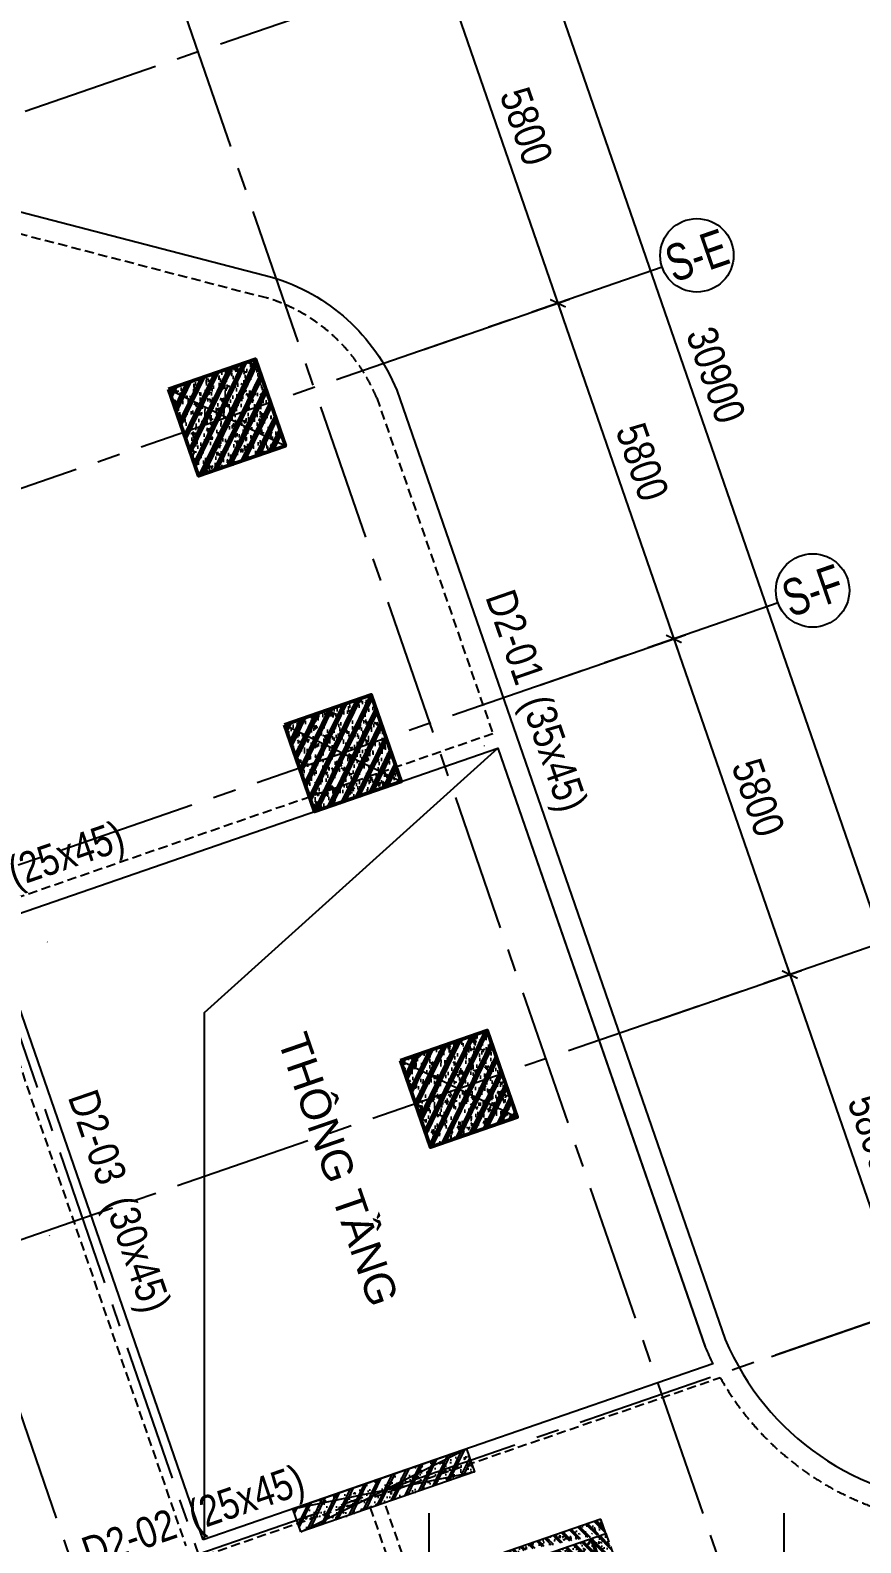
# Model space of a CAD drawing. Header units: millimetres. Extents: x -340714 to 2967022, y -655653 to 62.
# Drawn here: x 1122412 to 1135972, y -313476 to -288770 of the extents above; entities that cross this region are included whole.
import ezdxf
from ezdxf.enums import TextEntityAlignment as Align

# ---------------------------------------------------------------- set-up
doc = ezdxf.new("R2010")
doc.units = ezdxf.units.MM
doc.header["$LTSCALE"] = 100
doc.header["$PDMODE"] = 32
doc.header["$PDSIZE"] = 2.5
doc.linetypes.add('CENTER2', pattern=[1.125, 0.75, -0.125, 0.125, -0.125])
doc.linetypes.add('DASHED', pattern=[4.5, 3, -1.5])
for name, color, linetype in [('A-GLAZ', 135, 'Continuous'), ('ccu11-Khuat', 9, 'DASHED'), ('ccu11-Manh', 8, 'Continuous'), ('ccu11-Thay', 7, 'Continuous'), ('ccu12-Hatch', 250, 'Continuous'), ('ccu12-Text', 31, 'Continuous'), ('ccu12-Truc', 13, 'CENTER2'), ('KC2-DIM', 251, 'Continuous'), ('KT-Dim', 8, 'Continuous'), ('xref.asix of  podium$0$xref.asix of  podium$0$Xref_ST_MBDV Cot vach 30.7.2022$0$KT-Net cot vach', 6, 'Continuous'), ('Xref_ST_MBDV Cot vach 30.7.2022$0$KT-Net cot vach', 6, 'Continuous'), ('Xref_ST_MBDV Cot vach 30.7.2022|Xref_ST_MBDV Cot vach 30.7.2022|Xref_ST_MBDV Cot vach 30.7.2022|Xref_ST_MBDV Cot vach 30.7.2022|A-GRID-SYM', 50, 'Continuous'), ('Xref_ST_MBDV Cot vach 30.7.2022|Xref_ST_MBDV Cot vach 30.7.2022|Xref_ST_MBDV Cot vach 30.7.2022|Xref_ST_MBDV Cot vach 30.7.2022|KC-Betong', 6, 'Continuous')]:
    doc.layers.add(name, color=color, linetype=linetype)
for name, color, linetype, lineweight in [('ccu12-Tencaukien', 9, 'Continuous', 15), ('KT-Net cot vach', 6, 'Continuous', 50), ('ST_MBDV Cot vach 220805$0$Xref_ST_MBDV Cot vach 30.7.2022$0$KT-Net cot vach', 6, 'Continuous', 50)]:
    doc.layers.add(name, color=color, linetype=linetype, lineweight=lineweight)
doc.styles.add('Arial', font='arial.ttf', dxfattribs={"width": 0.7})
doc.styles.add('Arial Narrow', font='ARIALN.TTF')
doc.styles.add('HBA-Text', font='GOTHIC.TTF')
doc.dimstyles.new('ccu12-200', dxfattribs={"dimscale": 200, "dimtxt": 2.5, "dimasz": 1, "dimexe": 1, "dimexo": 2, "dimgap": 1, "dimtad": 1, "dimdec": 0, "dimrnd": 5, "dimdsep": 46, "dimtxsty": 'Arial Narrow', "dimblk": 'ARCHTICK', "dimcen": -1, "dimdle": 1, "dimclrd": 256, "dimclre": 256, "dimclrt": 3, "dimadec": 0, "dimazin": 2, "dimtfac": 0.1, "dimtdec": 0, "dimtmove": 0, "dimatfit": 1, "dimldrblk": 'ARCHTICK', "dimfxl": 1, "dimtvp": 0.8333333333333334, "dimtolj": 1, "dimtzin": 12, "dimarcsym": 0})

# ---------------------------------------------------------------- blocks, each defined once
blk = doc.blocks.new('_ARCHTICK')
at = {"color": 0, "linetype": 'ByBlock', "const_width": 0.15}
blk.add_lwpolyline([(-0.5, -0.5), (0.5, 0.5)], dxfattribs=at)
blk = doc.blocks.new('*D1048')
at = {"layer": 'Defpoints', "color": 0, "transparency": 16777216}
for p in [(369540.1568463369, -50987.29101526499), (374001.6793293455, -55582.90048880671), (371432.2993522154, -56469.97258824774, -0.001541574509502541)]:
    blk.add_point(p, dxfattribs=at)
at = {"layer": 'KT-Dim', "lineweight": -2, "transparency": 16777216}
for p, q in [((369918.2570784424, -50856.75284275699), (372297.9259439127, -50035.17803667279)), ((372043.606741606, -49911.39700687397), (374066.9484155995, -55771.95060485942)), ((371810.3995843211, -56339.43441573973), (374190.7294453983, -55517.63140255265))]:
    blk.add_line(p, q, dxfattribs=at)
at = {"layer": 'KT-Dim', "lineweight": -2, "transparency": 16777216, "xscale": 200, "yscale": 200, "zscale": 200}
for p, rotation in [((372108.8758278599, -50100.44712292677), 109.0471074728855), ((374001.6793293455, -55582.90048880663), 289.0471074728856)]:
    blk.add_blockref('_ARCHTICK', p, dxfattribs=dict(at, rotation=rotation))
at = {"layer": 'KT-Dim', "color": 3, "transparency": 16777216, "insert": (373485.637401111, -52693.09313867637), "char_height": 500, "attachment_point": 5, "rotation": 289.04710747288556, "style": 'Arial Narrow'}
blk.add_mtext('\\A1;5800', dxfattribs=at)
blk = doc.blocks.new('*D1049')
at = {"layer": 'Defpoints', "color": 0, "transparency": 16777216}
for p in [(367648.0184263776, -45504.6080316184, -0.001541574509499016), (372109.5395214034, -50100.21798436528), (369540.1611836329, -50987.28951782151)]:
    blk.add_point(p, dxfattribs=at)
at = {"layer": 'KT-Dim', "lineweight": -2, "transparency": 16777216}
for p, q in [((370151.4669336615, -44428.71450242582), (372174.8086076574, -50289.26810041799)), ((368026.1186584832, -45374.0698591104), (370405.7861359683, -44552.49553222465)), ((369918.2614157385, -50856.75134531352), (372298.5896374562, -50034.94889811127))]:
    blk.add_line(p, q, dxfattribs=at)
at = {"layer": 'KT-Dim', "lineweight": -2, "transparency": 16777216, "xscale": 200, "yscale": 200, "zscale": 200}
for p, rotation in [((370216.7360199156, -44617.76461847861), 109.0471074728855), ((372109.5395214034, -50100.21798436523), 289.0471074728856)]:
    blk.add_blockref('_ARCHTICK', p, dxfattribs=dict(at, rotation=rotation))
at = {"layer": 'KT-Dim', "color": 3, "transparency": 16777216, "insert": (371593.4975931678, -47210.41063423163), "char_height": 500, "attachment_point": 5, "rotation": 289.04710747288556, "style": 'Arial Narrow'}
blk.add_mtext('\\A1;5800', dxfattribs=at)
blk = doc.blocks.new('*D1053')
at = {"layer": 'Defpoints', "color": 0, "transparency": 16777216}
for p in [(371432.9632642537, -56469.74337386235, 0.0007328238285898986), (375894.4857472667, -61065.35284741067), (373325.10577014, -61952.42494685058, 0.0007638141083008421)]:
    blk.add_point(p, dxfattribs=at)
at = {"layer": 'KT-Dim', "lineweight": -2, "transparency": 16777216}
for p, q in [((371811.0634963593, -56339.20520135434), (374190.7323618314, -55517.63039526953)), ((373936.4131595246, -55393.84936547071), (375959.7548335206, -61254.40296346338)), ((373703.2060022455, -61821.88677434257), (376083.5358633195, -61000.08376115661))]:
    blk.add_line(p, q, dxfattribs=at)
at = {"layer": 'KT-Dim', "lineweight": -2, "transparency": 16777216, "xscale": 200, "yscale": 200, "zscale": 200}
for p, rotation in [((374001.6822457786, -55582.89948152351), 109.0471074728855), ((375894.4857472667, -61065.35284741058), 289.0471074728856)]:
    blk.add_blockref('_ARCHTICK', p, dxfattribs=dict(at, rotation=rotation))
at = {"layer": 'KT-Dim', "color": 3, "transparency": 16777216, "insert": (375378.4438190309, -58175.5454972767), "char_height": 500, "attachment_point": 5, "rotation": 289.04710747288556, "style": 'Arial Narrow'}
blk.add_mtext('\\A1;5800', dxfattribs=at)
blk = doc.blocks.new('*D1054')
at = {"layer": 'Defpoints', "color": 0, "transparency": 16777216}
for p in [(373325.7696821648, -61952.19573245836, 0.0007356123916695267), (377787.2921651835, -66547.80520600891), (375217.9121880565, -67434.87730544893, 0.0007666026713804702)]:
    blk.add_point(p, dxfattribs=at)
at = {"layer": 'KT-Dim', "lineweight": -2, "transparency": 16777216}
for p, q in [((373703.8699142704, -61821.65755995034), (376083.5387797469, -61000.08275386399)), ((375829.2195774401, -60876.30172406518), (377852.5612514374, -66736.8553220616)), ((375596.012420162, -67304.33913294092), (377976.3422812363, -66482.53611975488))]:
    blk.add_line(p, q, dxfattribs=at)
at = {"layer": 'KT-Dim', "lineweight": -2, "transparency": 16777216, "xscale": 200, "yscale": 200, "zscale": 200}
for p, rotation in [((375894.4886636941, -61065.35184011795), 109.0471074728855), ((377787.2921651835, -66547.80520600884), 289.0471074728856)]:
    blk.add_blockref('_ARCHTICK', p, dxfattribs=dict(at, rotation=rotation))
at = {"layer": 'KT-Dim', "color": 3, "transparency": 16777216, "insert": (377271.2502369471, -63657.99785587307), "char_height": 500, "attachment_point": 5, "rotation": 289.04710747288556, "style": 'Arial Narrow'}
blk.add_mtext('\\A1;5800', dxfattribs=at)
blk = doc.blocks.new('GRID-SYM-flat-103')
at = {"layer": 'Xref_ST_MBDV Cot vach 30.7.2022|Xref_ST_MBDV Cot vach 30.7.2022|Xref_ST_MBDV Cot vach 30.7.2022|Xref_ST_MBDV Cot vach 30.7.2022|A-GRID-SYM'}
blk.add_circle((7.814746150539778e-20, 1.307624847908942e-17, 4.374695749536969e-07), 900.0000000000003, dxfattribs=at)
at = {"layer": 'Xref_ST_MBDV Cot vach 30.7.2022|Xref_ST_MBDV Cot vach 30.7.2022|Xref_ST_MBDV Cot vach 30.7.2022|Xref_ST_MBDV Cot vach 30.7.2022|A-GRID-SYM', "style": 'HBA-Text'}
blk.add_attdef('GRID', text='', height=900.0000000000003, rotation=19.04713795291325, dxfattribs=at).set_placement((7.814746150539778e-20, 1.307624847908942e-17, 4.374695749536969e-07), align=Align.MIDDLE_CENTER)
blk = doc.blocks.new('*D1030')
at = {"layer": 'Defpoints', "color": 0, "transparency": 16777216}
for p in [(366646.887502437, -37704.25700299309, 0.0008513056641429317), (379299.6929281668, -66025.65167231504), (376730.3129510398, -66912.72377175502, 0.0007666026713804702)]:
    blk.add_point(p, dxfattribs=at)
at = {"layer": 'KT-Dim', "lineweight": -2, "transparency": 16777216}
for p, q in [((367024.9877345426, -37573.71883048506), (369404.6692217366, -36752.13966678189)), ((369150.3500194299, -36628.35863698309), (379364.9620144208, -66214.70178836773)), ((377108.4131831453, -66782.185599247), (379488.7430442196, -65960.38258606098))]:
    blk.add_line(p, q, dxfattribs=at)
at = {"layer": 'KT-Dim', "lineweight": -2, "transparency": 16777216, "xscale": 200, "yscale": 200, "zscale": 200}
for p, rotation in [((369215.6191056838, -36817.40875303585), 109.0471074728855), ((379299.6929281668, -66025.65167231494), 289.0471074728856)]:
    blk.add_blockref('_ARCHTICK', p, dxfattribs=dict(at, rotation=rotation))
at = {"layer": 'KT-Dim', "color": 3, "transparency": 16777216, "insert": (374688.0158394335, -51272.94954548507), "char_height": 500, "attachment_point": 5, "rotation": 289.04710747288556, "style": 'Arial Narrow'}
blk.add_mtext('\\A1;30900', dxfattribs=at)
blk = doc.blocks.new('LOI-KD-PN')
at = {"layer": 'xref.asix of  podium$0$xref.asix of  podium$0$Xref_ST_MBDV Cot vach 30.7.2022$0$KT-Net cot vach'}
h = blk.add_hatch(dxfattribs=at)
h.set_pattern_fill('1BETONG2-BOP', color=250, scale=30, angle=1.959221683781526e-11, style=0, pattern_type=2)
h.set_pattern_definition([(50.0000000000196, (116462.5052077193, -202415.597105924), (215.1780547802325, -18.82564049470495), [22.5, -247.5]), (355.0000000000196, (116462.5052077193, -202415.597105924), (-41.62540008397717, 225.6576401099893), [18, -198]), (100.4514000000195, (116480.4367117193, -202417.1659079241), (173.5528145141357, 206.8318626183454), [19.122057, -210.3426336]), (46.18420000001959, (116462.5052077193, -202355.597105924), (320.1723145877103, -49.65570429859594), [33.75, -371.25]), (96.63560000001934, (116489.1862312183, -202359.7350980241), (280.3988116645111, 292.2353612702284), [28.68308639999998, -315.5138999999996]), (351.1842000000196, (116462.5052077193, -202355.597105924), (280.3985835399882, 292.2355802776933), [27, -297]), (21.00000000001959, (116492.5052077193, -202370.597105924), (179.0721156355798, -120.7856671995404), [22.5, -247.5]), (226.0000000000196, (116492.5052077193, -202370.597105924), (201.5646367418432, -109.6619427481084), [18, -198]), (71.4514000000196, (116507.427877618, -202380.6625877242), (252.0667885744139, 96.7591490130719), [19.122057, -210.3426336]), (67.5000000000196, (116462.5052077193, -202415.597105924), (-46.77485499139181, 88.31233855206342), [0, -195.6, 0, -201, 0, -198.75]), (4.500000000019592, (116462.5052077193, -202415.597105924), (85.00527716358108, 114.0309565615529), [0, -114.5999999999988, 0, -191.0999999999977, 0, -75.74999999999885]), (327.5000000000196, (116395.6052077189, -202415.5971059243), (160.146730851725, -6.766461520259165), [0, -74.99999999999885, 0, -233.9999999999977, 0, -310.4999999999954]), (317.5000000000196, (116365.6052077189, -202415.5971059243), (174.9558508027056, 30.03149469975515), [0, -97.5, 0, -155.4, 0, -220.5]), (315.0000000000196, (116462.5052077193, -202415.597105924), (90.15611460125399, 90.15611460131564), []), (315.0000000000196, (116462.5052077193, -202378.847105924), (90.15611460125399, 90.15611460131564), [])])
edge = h.paths.add_edge_path()
edge.add_line((360.6418855860829, 4437.403951028595), (-1435.29047197476, 3817.361773282057))
edge.add_line((442.2284024748951, 4201.091252757935), (-1117.40916496329, 3662.62930102367))
edge.add_line((-570.4991636015475, 1312.476543052355), (-1436.987392965704, 3822.231577460188))
edge.add_line((-415.7769247964025, 1630.374288916821), (-1117.409164961427, 3662.62930102367))
edge.add_line((-570.4991636015475, 1312.476543052355), (1225.447126176208, 1932.523638988845))
edge.add_line((-415.7769247964025, 1630.374288916821), (1143.860642641783, 2168.836240651086))
edge.add_line((1143.860642641783, 2168.836240651086), (1225.447126176208, 1932.523638988845))
edge.add_line((442.2284024748951, 4201.091252757935), (360.6418855860829, 4437.403951028595))
at = {"layer": 'Xref_ST_MBDV Cot vach 30.7.2022$0$KT-Net cot vach'}
h = blk.add_hatch(dxfattribs=at)
h.set_pattern_fill('1BETONG2-BOP', color=250, scale=30, angle=1.959221683781526e-11, style=0, pattern_type=2)
h.set_pattern_definition([(50.0000000000196, (116462.5052077183, -202415.5971059242), (215.1780547802325, -18.82564049470495), [22.5, -247.5]), (355.0000000000196, (116462.5052077183, -202415.5971059242), (-41.62540008397717, 225.6576401099893), [18, -198]), (100.4514000000195, (116480.4367117183, -202417.1659079242), (173.5528145141357, 206.8318626183454), [19.122057, -210.3426336]), (46.18420000001959, (116462.5052077183, -202355.5971059242), (320.1723145877103, -49.65570429859594), [33.75, -371.25]), (96.63560000001934, (116489.1862312183, -202359.7350980241), (280.3988116645111, 292.2353612702284), [28.68308639999998, -315.5138999999996]), (351.1842000000196, (116462.5052077183, -202355.5971059242), (280.3985835399882, 292.2355802776933), [27, -297]), (21.00000000001959, (116492.5052077183, -202370.5971059242), (179.0721156355798, -120.7856671995404), [22.5, -247.5]), (226.0000000000196, (116492.5052077183, -202370.5971059242), (201.5646367418432, -109.6619427481084), [18, -198]), (71.4514000000196, (116507.4278776185, -202380.6625877242), (252.0667885744139, 96.7591490130719), [19.122057, -210.3426336]), (67.5000000000196, (116462.5052077183, -202415.5971059242), (-46.77485499139181, 88.31233855206342), [0, -195.6, 0, -201, 0, -198.75]), (4.500000000019592, (116462.5052077183, -202415.5971059242), (85.00527716358108, 114.0309565615529), [0, -114.5999999999992, 0, -191.0999999999984, 0, -75.74999999999922]), (327.5000000000196, (116395.6052077184, -202415.5971059242), (160.146730851725, -6.766461520259165), [0, -74.99999999999922, 0, -233.9999999999984, 0, -310.4999999999969]), (317.5000000000196, (116365.6052077184, -202415.5971059242), (174.9558508027056, 30.03149469975515), [0, -97.5, 0, -155.4, 0, -220.5]), (315.0000000000196, (116462.5052077183, -202415.5971059242), (90.15611460125399, 90.15611460131564), []), (315.0000000000196, (116462.5052077183, -202378.8471059242), (90.15611460125399, 90.15611460131564), [])])
edge = h.paths.add_edge_path()
edge.add_line((360.6418855867814, 4437.403951028653), (-1435.290471974877, 3817.361773282173))
edge.add_line((442.2284024755936, 4201.091252757935), (-1117.409164962359, 3662.62930102367))
edge.add_line((-570.499163600849, 1312.476543052355), (-1436.987392965821, 3822.23157746013))
edge.add_line((-415.7769247966353, 1630.374288916821), (-1117.409164962359, 3662.62930102367))
edge.add_line((-570.499163600849, 1312.476543052355), (1225.447126176325, 1932.523638988787))
edge.add_line((-415.7769247966353, 1630.374288916821), (1143.860642641317, 2168.836240651028))
edge.add_line((1143.860642641084, 2168.836240651028), (1225.447126175975, 1932.523638988787))
edge.add_line((442.2284024755936, 4201.091252757935), (360.6418855868978, 4437.403951028653))
at = {"layer": 'ccu11-Khuat', "color": 6, "ltscale": 0.5, "elevation": 5.849214727798868e-05}
blk.add_lwpolyline([(442.2284024746623, 4201.091252757935), (1143.864305755822, 2168.837505334464)], dxfattribs=at)
at = {"layer": 'ccu11-Khuat', "ltscale": 0.5, "elevation": 4.458552763714208e-05}
blk.add_lwpolyline([(-415.7769247966353, 1630.374288916821), (-415.7769247966353, 3046.721423876588), (205.9159478715155, 4119.504343272652)], dxfattribs=at)
at = {"layer": 'ST_MBDV Cot vach 220805$0$Xref_ST_MBDV Cot vach 30.7.2022$0$KT-Net cot vach', "color": 6, "elevation": 5.849214727798868e-05}
blk.add_lwpolyline([(205.9159478715155, 4119.504343272652), (907.5518511524424, 2087.250595849182)], dxfattribs=at)
at = {"layer": 'xref.asix of  podium$0$xref.asix of  podium$0$Xref_ST_MBDV Cot vach 30.7.2022$0$KT-Net cot vach'}
for p, q in [((360.6418855860829, 4437.403951028595, 6.058219431352707e-05), (-1435.29047197476, 3817.361773282173, 6.526592641280249e-05)), ((-1117.40916496329, 3662.62930102367, 6.255962972533113e-05), (442.2284024748951, 4201.091252757935, 5.849214727801644e-05)), ((442.2284024748951, 4201.091252757935, 5.849214727801644e-05), (360.6418855860829, 4437.403951028595, 6.058219431352707e-05))]:
    blk.add_line(p, q, dxfattribs=at)
at = {"layer": 'Xref_ST_MBDV Cot vach 30.7.2022$0$KT-Net cot vach'}
for p, q in [((360.6418855867814, 4437.403951028653, 6.058219431354095e-05), (-1435.29047197476, 3817.361773282173, 6.526592641280249e-05)), ((-1117.409164962592, 3662.62930102367, 6.255962972533113e-05), (442.2284024755936, 4201.091252757935, 5.849214727801644e-05)), ((442.2284024755936, 4201.091252757935, 5.849214727803032e-05), (360.6418855867814, 4437.403951028653, 6.058219431354095e-05)), ((442.2320668317843, 4201.092513844837, 2.881135378197952e-05), (360.6455499429721, 4437.405212115613, 3.090140081749015e-05))]:
    blk.add_line(p, q, dxfattribs=at)
blk = doc.blocks.new('*U150')
h = blk.add_hatch()
h.set_pattern_fill('VATLIEU04', color=250, scale=40, style=0, pattern_type=2)
h.set_pattern_definition([(49.99999999999999, (-549.9999999999709, 3049.999999999996), (286.9040730403014, -25.10085399303804), [30, -330]), (355, (-549.9999999999709, 3049.999999999996), (-55.50053344520001, 300.8768534800047), [24, -264]), (100.4514, (-526.0913279999709, 3047.908263999996), (231.4037526856086, 275.7758168243814), [25.496076, -280.4568448]), (46.18420000000001, (-549.9999999999709, 3129.999999999996), (426.8964194502578, -66.20760573160723), [45, -495]), (96.6356, (-514.4253019999708, 3124.482677199996), (373.8650822194813, 389.6471483601767), [38.2441152, -420.6852]), (351.1842, (-549.9999999999709, 3129.999999999996), (373.8647780534509, 389.6474403701299), [36, -396]), (21, (-509.9999999999709, 3109.999999999996), (238.7628208473847, -161.0475562661355), [30, -330]), (326.0000000000001, (-509.9999999999709, 3109.999999999996), (97.32613276863269, 290.0600180187412), [24, -264]), (71.4514, (-490.1031067999709, 3096.579357599996), (336.089051432596, 129.012198683981), [25.496076, -280.4568448]), (37.50000000000001, (-549.9999999999709, 3049.999999999996), (4.863942126916267, 133.1575415325246), [0, -260.8, 0, -268, 0, -265]), (7.499999999999999, (-549.9999999999709, 3049.999999999996), (105.2278149768594, 157.7646847529441), [0, -152.8, 0, -254.8, 0, -101]), (327.5, (-639.1999999999709, 3049.999999999996), (213.5289744689636, -9.021948693751902), [0, -100, 0, -312, 0, -414]), (317.5, (-679.1999999999709, 3049.999999999996), (233.2744677369545, 40.04199293292709), [0, -130, 0, -207.2, 0, -294]), (45, (-549.9999999999709, 3049.999999999996), (-120.2081528017131, 120.2081528017131), []), (45, (-549.9999999999709, 3098.999999999996), (-120.2081528017131, 120.2081528017131), [])])
h.paths.add_polyline_path([(-475, -474.9999999999998), (-75, -475.0000000000038), (-74.9999999999709, 2524.999999999996), (-474.9999999999709, 2525)])
at = {"color": 6, "ltscale": 0.25}
blk.add_lwpolyline([(-475, -474.9999999999998), (-75, -475.0000000000038), (-74.9999999999709, 2524.999999999996), (-474.9999999999709, 2525)], close=True, dxfattribs=at)
at = {"layer": 'Defpoints', "linetype": 'ByBlock', "ltscale": 30}
for p, q in [((-75, -475.0000000000038), (-474.9999999999709, 2525)), ((-475, -474.9999999999998), (-74.9999999999709, 2524.999999999996))]:
    blk.add_line(p, q, dxfattribs=at)
blk = doc.blocks.new('*U151')
h = blk.add_hatch()
h.set_pattern_fill('VATLIEU04', color=250, scale=40, style=0, pattern_type=2)
h.set_pattern_definition([(49.99999999999999, (550, -550), (286.9040730403014, -25.10085399303804), [30, -330]), (355, (550, -550), (-55.50053344520001, 300.8768534800047), [24, -264]), (100.4514, (573.908672, -552.091736), (231.4037526856086, 275.7758168243814), [25.496076, -280.4568448]), (46.18420000000001, (550, -470), (426.8964194502578, -66.20760573160723), [45, -495]), (96.6356, (585.574698, -475.5173228), (373.8650822194813, 389.6471483601767), [38.2441152, -420.6852]), (351.1842, (550, -470), (373.8647780534509, 389.6474403701299), [36, -396]), (21, (590, -490), (238.7628208473847, -161.0475562661355), [30, -330]), (326.0000000000001, (590, -490), (97.32613276863269, 290.0600180187412), [24, -264]), (71.4514, (609.8968932, -503.4206424), (336.089051432596, 129.012198683981), [25.496076, -280.4568448]), (37.50000000000001, (550, -550), (4.863942126916267, 133.1575415325246), [0, -260.8, 0, -268, 0, -265]), (7.499999999999999, (550, -550), (105.2278149768594, 157.7646847529441), [0, -152.8, 0, -254.8, 0, -101]), (327.5, (460.8, -550), (213.5289744689636, -9.021948693751902), [0, -100, 0, -312, 0, -414]), (317.5, (420.8, -550), (233.2744677369545, 40.04199293292709), [0, -130, 0, -207.2, 0, -294]), (45, (550, -550), (-120.2081528017131, 120.2081528017131), []), (45, (550, -501), (-120.2081528017131, 120.2081528017131), [])])
h.paths.add_polyline_path([(-475, 475), (1025, 475), (1025, -1025), (-475, -1025)])
at = {"color": 6, "ltscale": 0.25}
blk.add_lwpolyline([(-475, 475), (1025, 475), (1025, -1025), (-475, -1025)], close=True, dxfattribs=at)
at = {"layer": 'Defpoints', "linetype": 'ByBlock', "ltscale": 30}
for p, q in [((1025, 475), (-475, -1025)), ((-475, 475), (1025, -1025))]:
    blk.add_line(p, q, dxfattribs=at)
blk = doc.blocks.new('MBDVCOTVACH-T2-T6-PN')
at = {"layer": 'ccu12-Hatch', "ltscale": 0.5}
h = blk.add_hatch(dxfattribs=at)
h.set_pattern_fill('BETONG', color=256, scale=50, pattern_type=2)
h.set_pattern_definition([(0, (-1923553.406636358, 300749.4537652719), (0, 259.8076212), [6.25, -143.75]), (0, (-1923553.406636358, 300760.2790828219), (0, 259.8076212), [6.25, -143.75]), (120, (-1923553.406636358, 300749.4537652719), (-225.0000000560045, -129.9038105999999), [6.249999999999998, -143.7499999999999]), (120, (-1923544.031636358, 300754.866424072), (-225.0000000560045, -129.9038105999999), [6.249999999999998, -143.7499999999999]), (0, (-1923478.406636358, 300879.3575758719), (0, 259.8076212), [6.25, -143.75]), (0, (-1923478.406636358, 300890.1828934219), (0, 259.8076212), [6.25, -143.75]), (120, (-1923478.406636358, 300879.3575758719), (-225.0000000560045, -129.9038105999999), [6.249999999999998, -143.7499999999999]), (120, (-1923469.031636358, 300884.7702346719), (-225.0000000560045, -129.9038105999999), [6.249999999999998, -143.7499999999999]), (59.99999999999999, (-1923547.156636358, 300749.4537652719), (-225.0000000560045, 129.9038106), [6.25, -143.75]), (59.99999999999999, (-1923556.531636358, 300754.866424072), (-225.0000000560045, 129.9038106), [6.25, -143.75]), (59.99999999999999, (-1923472.156636358, 300619.5499546719), (-225.0000000560045, 129.9038106), [6.25, -143.75]), (59.99999999999999, (-1923481.531636358, 300624.962613472), (-225.0000000560045, 129.9038106), [6.25, -143.75]), (45, (-1923553.406636358, 300749.4537652719), (-53.03300858899107, 53.03300858899107), []), (49.99999999999999, (-1923553.406636358, 300749.4537652719), (358.6300913003767, -31.37606749129755), [37.5, -412.5]), (355, (-1923553.406636358, 300749.4537652719), (-69.3756668065, 376.0960668500059), [30, -330]), (100.4514, (-1923523.520796358, 300746.8390952719), (289.2546908570108, 344.7197710304768), [31.870095, -350.571056]), (46.18420000000001, (-1923553.406636358, 300849.4537652719), (533.6205243128222, -82.75950716450905), [56.25, -618.75]), (96.6356, (-1923508.938263858, 300842.557111772), (467.3313527743517, 487.0589354502209), [47.805144, -525.8565]), (351.1842, (-1923553.406636358, 300849.4537652719), (467.3309725668136, 487.0593004626623), [45, -495]), (21, (-1923503.406636358, 300824.4537652719), (298.4535260592309, -201.3094453326694), [37.5, -412.5]), (326.0000000000001, (-1923503.406636358, 300824.4537652719), (121.6576659607909, 362.5750225234265), [30, -330]), (71.4514, (-1923478.535519858, 300807.6779622719), (420.111314290745, 161.2652483549762), [31.870095, -350.571056]), (37.50000000000001, (-1923553.406636358, 300749.4537652719), (6.079927658645334, 166.4469269156558), [0, -326, 0, -335, 0, -331.25]), (7.499999999999999, (-1923553.406636358, 300749.4537652719), (131.5347687210743, 197.2058559411801), [0, -191, 0, -318.5, 0, -126.25]), (327.5, (-1923664.906636358, 300749.4537652719), (266.9112180862045, -11.27743586718988), [0, -125, 0, -390, 0, -517.5]), (317.5, (-1923714.906636358, 300749.4537652719), (291.5930846711931, 50.05249116615887), [0, -162.5, 0, -259, 0, -367.5])])
edge = h.paths.add_edge_path()
edge.add_arc((4097.65261828457, -8624.055242631817), 750, 0, 360)
edge = h.paths.add_edge_path()
edge.add_arc((1410.005177336978, -253.7429474530509), 750, 0, 360)
edge = h.paths.add_edge_path()
edge.add_arc((101636.8044801299, -32126.61616641039), 750, 0, 360)
edge = h.paths.add_edge_path()
edge.add_arc((54389.03565472178, -32051.75711834745), 750, 0, 360)
at = {"layer": 'KT-Net cot vach', "rotation": 19.04713795399666}
for p in [(57391.73514500447, 5823.388029050664), (59284.5415629372, 340.9356704584789), (61177.34796688659, -5141.516692961333)]:
    blk.add_blockref('*U151', p, dxfattribs=at)
at = {"layer": 'Xref_ST_MBDV Cot vach 30.7.2022|Xref_ST_MBDV Cot vach 30.7.2022|Xref_ST_MBDV Cot vach 30.7.2022|Xref_ST_MBDV Cot vach 30.7.2022|KC-Betong', "linetype": 'ByBlock', "xscale": -0.9999999999999998, "rotation": 289.0471379532163}
blk.add_blockref('*U150', (59241.89047800889, -11945.67000419629), dxfattribs=at)
blk = doc.blocks.new('*U690')
at = {"layer": 'ccu12-Tencaukien', "color": 8, "ltscale": 10000}
blk.add_line((360.6565736538532, -155.3215232637356), (354.4065714950475, -155.3215232637356), dxfattribs=at)
at = {"layer": 'ccu12-Text', "color": 2, "style": 'Arial Narrow', "width": 0.8}
blk.add_attdef('SH', text='', height=300, dxfattribs=at).set_placement((275.6048113084853, 5.864471777974813), align=Align.BOTTOM_RIGHT)
at = {"layer": 'ccu12-Text', "color": 31, "style": 'Arial Narrow', "width": 0.8}
for tag, p in [('(', (507.5315725744504, -75.41116959831947)), ('KT', (632.605666770517, -75.41116959831947)), (')', (962.8971199221714, -75.41116959831947))]:
    blk.add_attdef(tag, text='', height=250, dxfattribs=at).set_placement(p, align=Align.BOTTOM_LEFT)
blk = doc.blocks.new('*U712')
at = {"layer": 'ccu12-Tencaukien', "color": 8, "ltscale": 10000}
blk.add_line((360.6565736538532, -155.3215232637356), (354.4065714950475, -155.3215232637356), dxfattribs=at)
at = {"layer": 'ccu12-Text', "color": 2, "style": 'Arial Narrow', "width": 0.8}
blk.add_attdef('SH', text='', height=300, dxfattribs=at).set_placement((275.6048113084853, 5.864471777974813), align=Align.BOTTOM_RIGHT)
at = {"layer": 'ccu12-Text', "color": 31, "style": 'Arial Narrow', "width": 0.8}
for tag, p in [('(', (507.5315725744504, -75.41116959831947)), ('KT', (632.605666770517, -75.41116959831947)), (')', (962.8971199221714, -75.41116959831947))]:
    blk.add_attdef(tag, text='', height=250, dxfattribs=at).set_placement(p, align=Align.BOTTOM_LEFT)
blk = doc.blocks.new('MBKC-T2-PN')
at = {"layer": 'ccu11-Khuat', "ltscale": 0.5}
for p, q in [((53593.07500439906, -2708.401256972284, -2.677769264985028e-08), (57068.67228350672, -12775.35597488185, -2.677769264985028e-08)), ((61558.627097741, -15668.39530091808, -2.677769264985028e-08), (60318.52392072976, -12076.476669344, -2.677769264985028e-08)), ((60082.21131769568, -12158.0631533484, -2.677769264985028e-08), (60490.14381008549, -13339.62637807318, -2.677769264985028e-08))]:
    blk.add_line(p, q, dxfattribs=at)
at = {"layer": 'ccu11-Khuat', "ltscale": 0.5, "elevation": -2.677769264985028e-08}
blk.add_lwpolyline([(57386.55828894489, -12930.04420790478), (65794.96816600184, -10027.05643183063, 0.260495241581582), (69736.50495830015, -12426.6161779894), (99368.00793614518, -12426.6161779894, -0.2609853684017961), (101894.5837610736, -14307.26193159987), (105248.9736585456, -29866.61846812873, -0.450430548376512), (100589.6931814908, -35326.6158653514), (55455.61416863091, -35326.6158653514, -0.3270381078692864), (50922.90468503162, -31997.94642836676), (46413.0024276413, -18965.37748569861, 0.4276044270060953), (30445.87231722521, -12504.80555859185), (12824.43251889106, -18584.35473983688, -0.1315578741241553), (10225.70651983377, -18473.84767023224), (9061.065310114762, -18020.38528109412, -0.1846755877232493), (7455.469289202709, -16623.04162249499), (2976.957835427951, -9107.263866643538, -0.02202630655640508), (-406.9169527585618, -3413.254662496154, -0.399242345885018), (1800.966408062493, 257.1217708188342), (31224.41949791997, 10401.15608117677, -0.1203839840985261), (42572.85465626395, 11719.39024886949), (58379.85115727969, 7611.132730447047, -0.2258253160871416), (60186.44089432061, 5977.409135053749), (62085.54238365032, 488.0873970090761), (51857.30011690897, -3043.19410645077)], format="xyb", dxfattribs=at)
at = {"layer": 'ccu11-Manh', "ltscale": 0.5, "elevation": -2.677769264985028e-08}
blk.add_lwpolyline([(57372.88134967862, -12670.28596084059), (57372.88134967862, -4066.288559974288), (62167.30062233959, 251.7665476900875)], dxfattribs=at)
at = {"layer": 'ccu11-Thay', "ltscale": 0.5}
for p, q in [((62167.30062234309, 251.7665476913098, -2.677769264985028e-08), (65550.750004909, -9528.03845466848, -2.677769264985028e-08)), ((57352.23414110253, -12677.41437328281, -2.677769264985028e-08), (53876.64994175569, -2610.497540476616, -2.677769264985028e-08))]:
    blk.add_line(p, q, dxfattribs=at)
at = {"layer": 'ccu11-Thay', "elevation": -2.677769264985028e-08}
blk.add_lwpolyline([(31106.50862324028, 10730.72166345781, -0.1205795836710196), (42638.87427653908, 12063.859528495), (58473.93031160696, 7948.309303218033, -0.2272385897093211), (60513.964432284, 6101.209794561379), (65878.81921774126, -9405.815059417277, 0.2908633368540378), (69743.13952882006, -12076.6161779894), (99390.07919017388, -12076.6161779894, -0.2655275921417467), (102229.2245215473, -14198.71881677723), (105593.7353260962, -29805.02123810095, -0.4513714951595503), (100592.7770390881, -35676.6158653514), (55455.39553553029, -35676.6158653514, -0.3267809868965265), (50590.57907296135, -32107.86789232772), (46084.8424524439, -19087.33667168533, 0.427810969143063), (30575.2745344413, -12830.40558466513), (12920.16765186726, -18921.57020124164, -0.1330764012900887), (10109.49357222929, -18804.19336872117), (8937.306803341722, -18347.79305564612, -0.183720991931343), (7150.621857264778, -16795.18900673359), (2680.126648878446, -9292.86400619999, -0.02215701127767281), (-737.5723420327995, -3537.213185448665, -0.4024491153328594), (1696.95094252727, 591.477936539799), (31106.50862324028, 10730.72166345781)], format="xyb", dxfattribs=at)
at = {"layer": 'ccu11-Thay', "ltscale": 0.5, "elevation": -2.677769264985028e-08}
blk.add_lwpolyline([(53876.64994175569, -2610.497540476616), (62167.30062233959, 251.7665476900875), (65551.80771612958, -9531.095751609828, 0.01583995471846688), (65676.43652472645, -9803.499076742737), (57352.23414110253, -12677.41437328281)], format="xyb", dxfattribs=at)
blk = doc.blocks.new('Grid-ST-flat-3')
at = {"layer": 'ccu12-Truc', "ltscale": 30}
for p, q in [((361622.2284453712, -32650.9097540056), (374729.8888652188, -70616.82275023795)), ((354060.2251921427, -35261.67722702224), (370215.9049475128, -82056.07930523856)), ((352169.7243788355, -35914.36909527634), (368325.4041342058, -82708.77117349271)), ((371917.5285306431, -44030.56765644263), (347796.6934022299, -52358.24085405765)), ((373810.3320323362, -49513.02102186111), (349695.2078323849, -57838.72253210987)), ((375703.1355340295, -54995.47438727947), (343807.6216429826, -66007.34088114498)), ((377595.9390357226, -60477.92775269795), (312746.7367284152, -82866.99351539748)), ((377787.2916931124, -66547.80383867014), (314639.543147344, -88349.44587364572)), ((369999.3874795342, -69862.92378625314), (369999.3874795342, -104409.5824195731)), ((375799.3874795342, -69862.92378625314), (375799.3874795342, -104409.5824195731))]:
    blk.add_line(p, q, dxfattribs=at)
at = {"layer": 'KT-Dim'}
ref = blk.add_blockref('GRID-SYM-flat-103', (374377.4769590875, -49317.21696731605, 0.001425881237029164), dxfattribs=dict(at, xscale=0.6666666666666666, yscale=0.6666666666666666, zscale=0.6666666666666666))
ref.add_attrib('GRID', 'S-E', dxfattribs={"layer": 'Xref_ST_MBDV Cot vach 30.7.2022|Xref_ST_MBDV Cot vach 30.7.2022|Xref_ST_MBDV Cot vach 30.7.2022|Xref_ST_MBDV Cot vach 30.7.2022|A-GRID-SYM', "height": 600, "rotation": 19, "style": 'HBA-Text', "width": 0.75}).set_placement((374377.4769590875, -49317.21696731605, 0.001425881237029164), align=Align.MIDDLE_CENTER)
ref = blk.add_blockref('GRID-SYM-flat-103', (376267.3946573074, -54791.30224305955, -0.0008485171010659681), dxfattribs=dict(at, xscale=0.6666666666666666, yscale=0.6666666666666666, zscale=0.6666666666666666))
ref.add_attrib('GRID', 'S-F', dxfattribs={"layer": 'Xref_ST_MBDV Cot vach 30.7.2022|Xref_ST_MBDV Cot vach 30.7.2022|Xref_ST_MBDV Cot vach 30.7.2022|Xref_ST_MBDV Cot vach 30.7.2022|A-GRID-SYM', "height": 600, "rotation": 19, "style": 'HBA-Text', "width": 0.75}).set_placement((376267.3946573074, -54791.30224305955, -0.0008485171010659681), align=Align.MIDDLE_CENTER)
for base, p1, p2, picture, middle in [((379299.6929281668, -66025.65167231504, -0.0008513056641429317), (366646.887502437, -37704.25700299307), (376730.3129510398, -66912.723771755, -8.470299276246152e-05), '*D1030', (374688.0158394335, -51272.94954548507, -0.0008513056641429317)), ((372109.5395214034, -50100.21798436528, 0.001541574509502569), (367648.0184263776, -45504.6080316184), (369540.161183633, -50987.2895178215, 0.001541574509502569), '*D1049', (371593.4975931678, -47210.41063423163, 0.001541574509502569)), ((374001.6793293455, -55582.90048880671, 0.001541574509502569), (369540.1568463368, -50987.29101526498, 0.001541574509502791), (371432.2993522154, -56469.97258824773), '*D1048', (373485.637401111, -52693.09313867637, 0.001541574509502569)), ((375894.4857472667, -61065.35284741067, -0.0007356123916695267), (371432.9632642537, -56469.74337386234, -2.788563079628159e-06), (373325.10577014, -61952.42494685057, 2.820171663131532e-05), '*D1053', (375378.4438190309, -58175.5454972767, -0.0007356123916695267)), ((377787.2921651835, -66547.80520600891, -0.0007356123916695267), (373325.7696821648, -61952.19573245837), (375217.9121880564, -67434.87730544893, 3.099027971094348e-05), '*D1054', (377271.2502369471, -63657.99785587307, -0.0007356123916695267))]:
    dim = blk.add_linear_dim(base=base, p1=p1, p2=p2, angle=109.0471074728856, dimstyle='ccu12-200', dxfattribs=at)
    dim.commit()
    dim.dimension.update_dxf_attribs({"geometry": picture, "text_midpoint": middle})

msp = doc.modelspace()

# ---------------------------------------------------------------- linework, layer by layer
at = {"layer": 'A-GLAZ'}
msp.add_lwpolyline([(1098988.630658257, -290018.7321018141, -0.1205795836710196), (1110520.996311556, -288685.5942367769), (1126356.052346624, -292801.1444620539, -0.2272385897093211), (1128396.086467301, -294648.2439707106), (1133760.941252758, -310155.2688246892, 0.2908633368540378), (1137625.261563837, -312826.0699432613), (1167272.201225191, -312826.0699432613, -0.2655275921417467), (1170111.346556564, -314948.1725820492), (1173475.857361113, -330554.4750033729, -0.4513714951595503), (1168474.899074105, -336426.0696306233), (1123337.517570547, -336426.0696306233, -0.3267809868965265), (1118472.701107978, -332857.3216575996), (1113966.964487461, -319836.7904369573, 0.427810969143063), (1098457.396569458, -313579.8593499371), (1080802.289686884, -319671.0239665136, -0.1330764012900887), (1077991.615607246, -319553.6471339931), (1076819.428838359, -319097.2468209181, -0.183720991931343), (1075032.743892282, -317544.6427720055), (1070562.248683895, -310042.3177714719, -0.02215701127767281), (1067144.549692984, -304286.6669507206, -0.4024491153328594), (1069579.072977544, -300157.9758287321), (1098988.630658257, -290018.7321018141)], format="xyb", dxfattribs=at)

# ---------------------------------------------------------------- block references
msp.add_blockref('Grid-ST-flat-3', (758919.5391998056, -243129.7985158589))
at = {"layer": 'ccu12-Tencaukien', "extrusion": (-7.825994902301875e-07, -7.350826757026604e-07, 0.9999999999994236)}
ref = msp.add_blockref('*U690', (1130124.832593823, -299818.9732080024, 0.2756587686368327), dxfattribs=dict(at, xscale=1.815893337873056, yscale=1.815893337873056, zscale=1.815893337873056, rotation=268.6206537066452))
ref.add_attrib('KT', '(35x45)', dxfattribs={"color": 31, "extrusion": (-7.825994902301875e-07, -7.350826757026604e-07, 0.9999999999994236), "height": 499.9999999999999, "rotation": 289.0837199907818, "style": 'Arial Narrow'}).set_placement((1130281.113536234, -299792.289578841, -0.6641723097936926), align=Align.BOTTOM_LEFT)
ref.add_attrib('SH', 'D2-01', dxfattribs={"color": 2, "extrusion": (-7.825994902301875e-07, -7.350826757026604e-07, 0.9999999999994236), "height": 499.9999999999999, "rotation": 289.0837199907818, "style": 'Arial Narrow'}).set_placement((1130206.153089293, -299548.4683557894, -0.6639157352142765), align=Align.BOTTOM_RIGHT)
at = {"layer": 'ccu12-Tencaukien', "extrusion": (4.376655619254604e-07, -9.80437330037572e-07, 0.9999999999994236)}
ref = msp.add_blockref('*U712', (1122181.889925392, -303172.0979189918, -0.1541610381571219), dxfattribs=dict(at, xscale=1.815893337873054, yscale=1.815893337873054, zscale=1.815893337873054, rotation=339.469833737933))
ref.add_attrib('KT', '(25x45)', dxfattribs={"color": 31, "extrusion": (4.376655619254604e-07, -9.80437330037572e-07, 0.9999999999994236), "height": 499.9999999999999, "rotation": 19.02100700350106, "style": 'Arial Narrow'}).set_placement((1122208.069685328, -302915.137960032, 0.7881680550580391), align=Align.BOTTOM_LEFT)
ref.add_attrib('SH', 'D2-02', dxfattribs={"color": 2, "extrusion": (4.376655619254604e-07, -9.80437330037572e-07, 0.9999999999994236), "height": 499.9999999999999, "rotation": 19.02100700350106, "style": 'Arial Narrow'}).set_placement((1121953.032939608, -303006.5371201528, 0.7883791372288536), align=Align.BOTTOM_RIGHT)
at = {"layer": 'ccu12-Tencaukien', "extrusion": (-9.80437330037572e-07, -4.376655619254602e-07, 0.9999999999994236)}
ref = msp.add_blockref('*U712', (1123222.313044416, -307945.8741994133, 0.3453441389851241), dxfattribs=dict(at, xscale=1.815893337873054, yscale=1.815893337873054, zscale=1.815893337873054, rotation=249.4698337379082))
ref.add_attrib('KT', '(30x45)', dxfattribs={"color": 31, "extrusion": (-9.80437330037572e-07, -4.376655619254602e-07, 0.9999999999994236), "height": 499.9999999999999, "rotation": 289.0210070006092, "style": 'Arial Narrow'}).set_placement((1123479.273003375, -307972.0539593497, -0.9668694785698312), align=Align.BOTTOM_LEFT)
ref.add_attrib('SH', 'D2-03', dxfattribs={"color": 2, "extrusion": (-9.80437330037572e-07, -4.376655619254602e-07, 0.9999999999994236), "height": 499.9999999999999, "rotation": 289.0210070006092, "style": 'Arial Narrow'}).set_placement((1123387.873843255, -307717.0172136295, -0.9666583963990164), align=Align.BOTTOM_RIGHT)
at = {"layer": 'ccu12-Tencaukien', "extrusion": (4.376655619254604e-07, -9.80437330037572e-07, 0.9999999999994236)}
ref = msp.add_blockref('*U712', (1125122.092680663, -313688.3343760033, -0.1541610381571216), dxfattribs=dict(at, xscale=1.815893337873054, yscale=1.815893337873054, zscale=1.815893337873054, rotation=339.469833737933))
ref.add_attrib('KT', '(25x45)', dxfattribs={"color": 31, "extrusion": (4.376655619254604e-07, -9.80437330037572e-07, 0.9999999999994236), "height": 499.9999999999999, "rotation": 19.02100700350106, "style": 'Arial Narrow'}).set_placement((1125148.272440599, -313431.3744170436, 0.7997653913430623), align=Align.BOTTOM_LEFT)
ref.add_attrib('SH', 'D2-02', dxfattribs={"color": 2, "extrusion": (4.376655619254604e-07, -9.80437330037572e-07, 0.9999999999994236), "height": 499.9999999999999, "rotation": 19.02100700350106, "style": 'Arial Narrow'}).set_placement((1124893.235694879, -313522.7735771645, 0.7999764735138768), align=Align.BOTTOM_RIGHT)
at = {"layer": 'KC2-DIM', "ltscale": 0.5}
msp.add_blockref('MBKC-T2-PN', (1067882.122035017, -300749.4537652719), dxfattribs=at)
at = {"layer": 'KC2-DIM'}
for name, p in [('MBDVCOTVACH-T2-T6-PN', (1067882.122035017, -300749.4537652719)), ('LOI-KD-PN', (1131368.926525421, -317526.0699320373))]:
    msp.add_blockref(name, p, dxfattribs=at)

# ---------------------------------------------------------------- texts
at = {"layer": 'ccu12-Tencaukien', "color": 31, "style": 'Arial'}
msp.add_text('THÔNG TẦNG', height=499.9999999999998, rotation=289.0471379504801, dxfattribs=at).set_placement((1126447.42055546, -305259.0313635946))

doc.saveas('drawing.dxf')
